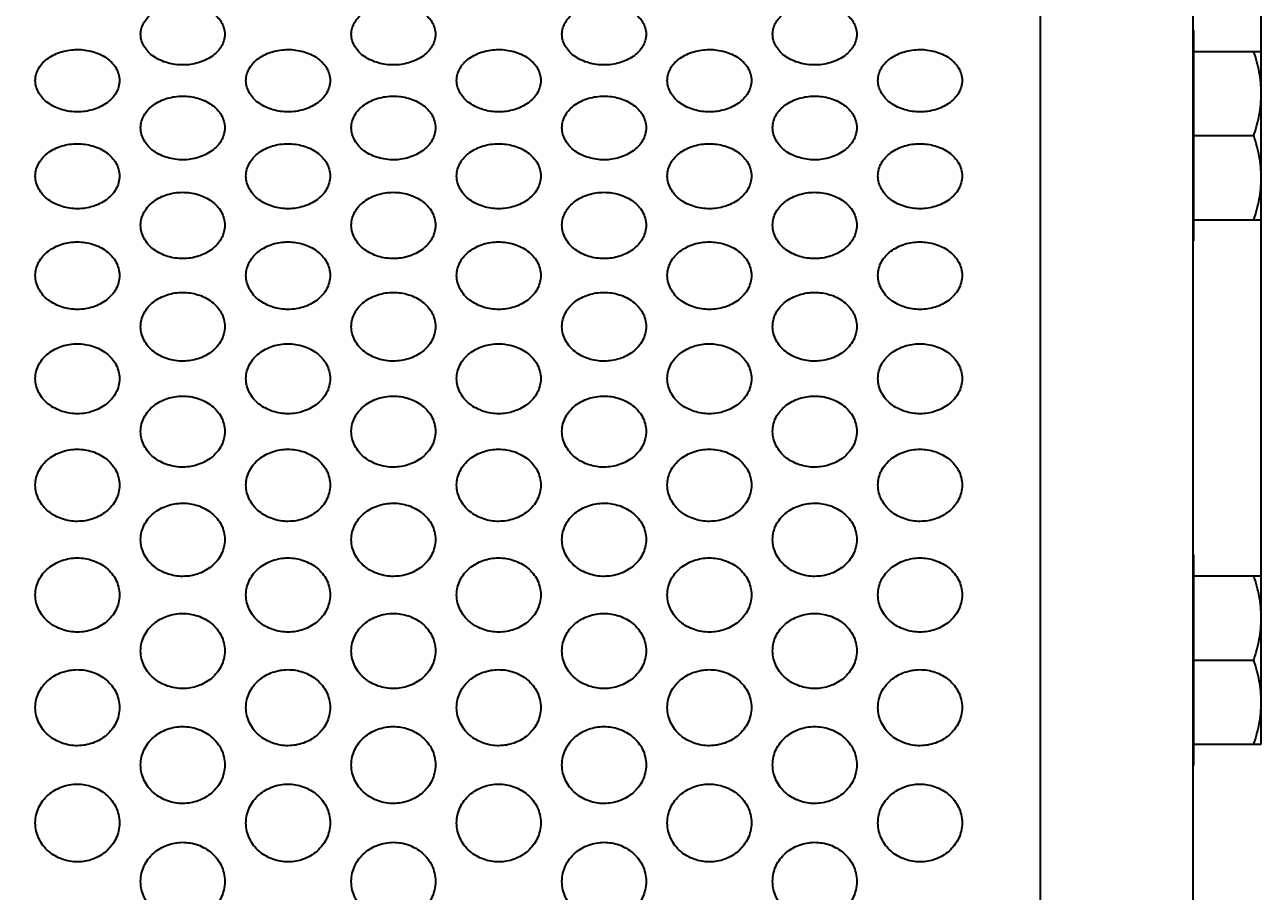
# Model space of a CAD drawing. Header units: millimetres. Extents: x 750 to 8479, y 2174 to 4333.
# Drawn here: x 2632.2 to 2749.6, y 3849.4 to 3931.7 of the extents above; entities that cross this region are included whole.
import ezdxf

# ---------------------------------------------------------------- set-up
doc = ezdxf.new("R2010")
doc.units = ezdxf.units.MM
doc.header["$LTSCALE"] = 153.67
doc.header["$PDMODE"] = 3
doc.header["$PDSIZE"] = 8
doc.layers.get('0').update_dxf_attribs({"linetype": 'CONTINUOUS'})
doc.layers.get('Defpoints').update_dxf_attribs({"linetype": 'CONTINUOUS'})
doc.layers.add('00_BUW_DATUM', color=7, linetype='CONTINUOUS')
doc.layers.add('02___PRT_ALL_AXES', color=7, linetype='CONTINUOUS')
doc.styles.get("Standard").update_dxf_attribs({"font": 'calibri.ttf'})
doc.dimstyles.get("Standard").update_dxf_attribs({"dimtxt": 17.5, "dimasz": 17.5, "dimexe": 1.5, "dimexo": 1, "dimtad": 1, "dimdsep": 46, "dimtxsty": 'Standard', "dimblk": '_FILLED', "dimblk1": '_FILLED', "dimblk2": '_FILLED', "dimcen": 0.09, "dimazin": 2, "dimtol": 1, "dimtp": 0.01, "dimtm": 0.01, "dimtfac": 1, "dimtofl": 0, "dimtmove": 0, "dimatfit": 3, "dimldrblk": '_FILLED', "dimfxl": 1, "dimtolj": 1, "dimarcsym": 0})

# ---------------------------------------------------------------- blocks, each defined once
blk = doc.blocks.new('_FILLED')
at = {"color": 0, "linetype": 'ByBlock'}
blk.add_solid([(0, 0), (-1, 0.2143), (-1, -0.2143)], dxfattribs=at)
blk = doc.blocks.new('*D35')
at = {"color": 0, "lineweight": -2}
for p, q in [((2172.16, 4025.33), (2172.16, 4062.93)), ((2749.56, 3876.37), (2749.56, 4062.93)), ((2189.66, 4061.43), (2426.86, 4061.43)), ((2732.06, 4061.43), (2494.87, 4061.43))]:
    blk.add_line(p, q, dxfattribs=at)
at = {"layer": 'Defpoints', "color": 0}
for p in [(2749.56, 4061.43), (2172.16, 4024.33), (2749.56, 3875.37)]:
    blk.add_point(p, dxfattribs=at)
at = {"color": 0, "linetype": 'ByBlock', "lineweight": -2, "xscale": 17.5, "yscale": 17.5, "zscale": 17.5, "rotation": 180}
blk.add_blockref('_FILLED', (2172.16, 4061.43), dxfattribs=at)
at = {"color": 0, "linetype": 'ByBlock', "lineweight": -2, "xscale": 17.5, "yscale": 17.5, "zscale": 17.5}
blk.add_blockref('_FILLED', (2749.56, 4061.43), dxfattribs=at)
at = {"color": 0, "insert": (2460.86, 4061.43), "char_height": 30, "attachment_point": 5}
blk.add_mtext('\\A1;\\A1;575', dxfattribs=at)

msp = doc.modelspace()

# ---------------------------------------------------------------- linework, layer by layer
at = {"layer": '00_BUW_DATUM', "linetype": 'Continuous'}
for p, q in [((2743.16421, 3931.16294), (2743.0516, 3931.16294)), ((2743.16421, 3911.16294), (2743.16421, 3931.16294)), ((2743.16421, 3929.16294), (2749.56421, 3929.16294)), ((2749.56421, 3913.16294), (2749.56421, 3929.16294)), ((2743.16421, 3921.16294), (2748.84968, 3921.16294)), ((2743.16421, 3913.16294), (2749.56421, 3913.16294)), ((2743.16421, 3911.16294), (2743.0516, 3911.16294)), ((2743.16421, 3881.37109), (2743.0516, 3881.37109)), ((2743.16421, 3861.3711), (2743.16421, 3881.37109)), ((2743.16421, 3879.37109), (2749.56421, 3879.37109)), ((2749.56421, 3863.37109), (2749.56421, 3879.37109)), ((2743.16421, 3871.37109), (2748.84968, 3871.37109)), ((2743.16421, 3863.37109), (2749.56421, 3863.37109)), ((2743.16421, 3861.3711), (2743.0516, 3861.3711))]:
    msp.add_line(p, q, dxfattribs=at)
for points, knots in [([(2749.56421, 3925.16294), (2749.56421, 3925.83987), (2749.42653, 3927.20127), (2749.06535, 3928.51592), (2748.84968, 3929.16294)], [0, 0, 0, 0, 0.498127019, 1, 1, 1, 1]), ([(2748.84968, 3921.16294), (2749.06535, 3921.80995), (2749.42653, 3923.1246), (2749.56421, 3924.486), (2749.56421, 3925.16294)], [0, 0, 0, 0, 0.501864422, 1, 1, 1, 1]), ([(2749.56421, 3917.16294), (2749.56421, 3917.83987), (2749.42653, 3919.20127), (2749.06535, 3920.51592), (2748.84968, 3921.16294)], [0, 0, 0, 0, 0.498127019, 1, 1, 1, 1]), ([(2748.84968, 3913.16294), (2749.06535, 3913.80995), (2749.42653, 3915.1246), (2749.56421, 3916.486), (2749.56421, 3917.16294)], [0, 0, 0, 0, 0.501864422, 1, 1, 1, 1]), ([(2749.56421, 3875.37109), (2749.56421, 3876.04802), (2749.42653, 3877.40942), (2749.06535, 3878.72407), (2748.84968, 3879.37109)], [0, 0, 0, 0, 0.498127019, 1, 1, 1, 1]), ([(2748.84968, 3871.37109), (2749.06535, 3872.0181), (2749.42653, 3873.33275), (2749.56421, 3874.69415), (2749.56421, 3875.37109)], [0, 0, 0, 0, 0.501864422, 1, 1, 1, 1]), ([(2749.56421, 3867.37109), (2749.56421, 3868.04802), (2749.42653, 3869.40942), (2749.06535, 3870.72407), (2748.84968, 3871.37109)], [0, 0, 0, 0, 0.498127019, 1, 1, 1, 1]), ([(2748.84968, 3863.37109), (2749.06535, 3864.0181), (2749.42653, 3865.33275), (2749.56421, 3866.69415), (2749.56421, 3867.37109)], [0, 0, 0, 0, 0.501864422, 1, 1, 1, 1])]:
    msp.add_open_spline(points, degree=3, knots=knots, dxfattribs=at)
at = {"layer": '02___PRT_ALL_AXES', "linetype": 'Continuous'}
for p, q in [((2728.58797, 4013.49853), (2728.58797, 3776.10294)), ((2743.0516, 4004.63073), (2743.0516, 3775.76381))]:
    msp.add_line(p, q, dxfattribs=at)
for points in [[(2643.16421, 3930.79014), (2643.18605, 3931.2179), (2643.39803, 3931.98004), (2644.34098, 3932.93278), (2645.68085, 3933.52968), (2647.14755, 3933.72579), (2648.62142, 3933.5376), (2649.97591, 3932.94196), (2650.92905, 3931.98433), (2651.14258, 3931.21962), (2651.16421, 3930.79014)], [(2663.16421, 3930.79014), (2663.18605, 3931.2179), (2663.39803, 3931.98004), (2664.34098, 3932.93278), (2665.68085, 3933.52968), (2667.14755, 3933.72579), (2668.62142, 3933.5376), (2669.97591, 3932.94196), (2670.92905, 3931.98433), (2671.14258, 3931.21962), (2671.16421, 3930.79014)], [(2683.16421, 3930.79014), (2683.18605, 3931.2179), (2683.39803, 3931.98004), (2684.34098, 3932.93278), (2685.68085, 3933.52968), (2687.14755, 3933.72579), (2688.62142, 3933.5376), (2689.97591, 3932.94196), (2690.92905, 3931.98433), (2691.14258, 3931.21962), (2691.16421, 3930.79014)], [(2703.16421, 3930.79014), (2703.18605, 3931.2179), (2703.39803, 3931.98004), (2704.34098, 3932.93278), (2705.68085, 3933.52968), (2707.14755, 3933.72579), (2708.62142, 3933.5376), (2709.97591, 3932.94196), (2710.92905, 3931.98433), (2711.14258, 3931.21962), (2711.16421, 3930.79014)], [(2651.16421, 3930.79014), (2651.14237, 3930.36238), (2650.93039, 3929.59463), (2649.98744, 3928.62382), (2648.64757, 3928.0101), (2647.18087, 3927.80762), (2645.707, 3928.00194), (2644.35251, 3928.61443), (2643.39937, 3929.59031), (2643.18584, 3930.36066), (2643.16421, 3930.79014)], [(2671.16421, 3930.79014), (2671.14237, 3930.36238), (2670.93039, 3929.59463), (2669.98744, 3928.62382), (2668.64757, 3928.0101), (2667.18087, 3927.80762), (2665.707, 3928.00194), (2664.35251, 3928.61443), (2663.39937, 3929.59031), (2663.18584, 3930.36066), (2663.16421, 3930.79014)], [(2691.16421, 3930.79014), (2691.14237, 3930.36238), (2690.93039, 3929.59463), (2689.98744, 3928.62382), (2688.64757, 3928.0101), (2687.18087, 3927.80762), (2685.707, 3928.00194), (2684.35251, 3928.61443), (2683.39937, 3929.59031), (2683.18584, 3930.36066), (2683.16421, 3930.79014)], [(2711.16421, 3930.79014), (2711.14237, 3930.36238), (2710.93039, 3929.59463), (2709.98744, 3928.62382), (2708.64757, 3928.0101), (2707.18087, 3927.80762), (2705.707, 3928.00194), (2704.35251, 3928.61443), (2703.39937, 3929.59031), (2703.18584, 3930.36066), (2703.16421, 3930.79014)], [(2633.16421, 3926.40065), (2633.18605, 3926.83821), (2633.39803, 3927.61795), (2634.34098, 3928.59295), (2635.68085, 3929.20394), (2637.14755, 3929.40469), (2638.62142, 3929.21204), (2639.97591, 3928.60235), (2640.92905, 3927.62234), (2641.14258, 3926.83997), (2641.16421, 3926.40065)], [(2653.16421, 3926.40065), (2653.18605, 3926.83821), (2653.39803, 3927.61795), (2654.34098, 3928.59295), (2655.68085, 3929.20394), (2657.14755, 3929.40469), (2658.62142, 3929.21204), (2659.97591, 3928.60235), (2660.92905, 3927.62234), (2661.14258, 3926.83997), (2661.16421, 3926.40065)], [(2673.16421, 3926.40065), (2673.18605, 3926.83821), (2673.39803, 3927.61795), (2674.34098, 3928.59295), (2675.68085, 3929.20394), (2677.14755, 3929.40469), (2678.62142, 3929.21204), (2679.97591, 3928.60235), (2680.92905, 3927.62234), (2681.14258, 3926.83997), (2681.16421, 3926.40065)], [(2693.16421, 3926.40065), (2693.18605, 3926.83821), (2693.39803, 3927.61795), (2694.34098, 3928.59295), (2695.68085, 3929.20394), (2697.14755, 3929.40469), (2698.62142, 3929.21204), (2699.97591, 3928.60235), (2700.92905, 3927.62234), (2701.14258, 3926.83997), (2701.16421, 3926.40065)], [(2713.16421, 3926.40065), (2713.18605, 3926.83821), (2713.39803, 3927.61795), (2714.34098, 3928.59295), (2715.68085, 3929.20394), (2717.14755, 3929.40469), (2718.62142, 3929.21204), (2719.97591, 3928.60235), (2720.92905, 3927.62234), (2721.14258, 3926.83997), (2721.16421, 3926.40065)], [(2641.16421, 3926.40065), (2641.14237, 3925.9631), (2640.93039, 3925.1779), (2639.98744, 3924.18528), (2638.64757, 3923.55791), (2637.18087, 3923.35095), (2635.707, 3923.54957), (2634.35251, 3924.17568), (2633.39937, 3925.17347), (2633.18584, 3925.96134), (2633.16421, 3926.40065)], [(2661.16421, 3926.40065), (2661.14237, 3925.9631), (2660.93039, 3925.1779), (2659.98744, 3924.18528), (2658.64757, 3923.55791), (2657.18087, 3923.35095), (2655.707, 3923.54957), (2654.35251, 3924.17568), (2653.39937, 3925.17347), (2653.18584, 3925.96134), (2653.16421, 3926.40065)], [(2681.16421, 3926.40065), (2681.14237, 3925.9631), (2680.93039, 3925.1779), (2679.98744, 3924.18528), (2678.64757, 3923.55791), (2677.18087, 3923.35095), (2675.707, 3923.54957), (2674.35251, 3924.17568), (2673.39937, 3925.17347), (2673.18584, 3925.96134), (2673.16421, 3926.40065)], [(2701.16421, 3926.40065), (2701.14237, 3925.9631), (2700.93039, 3925.1779), (2699.98744, 3924.18528), (2698.64757, 3923.55791), (2697.18087, 3923.35095), (2695.707, 3923.54957), (2694.35251, 3924.17568), (2693.39937, 3925.17347), (2693.18584, 3925.96134), (2693.16421, 3926.40065)], [(2721.16421, 3926.40065), (2721.14237, 3925.9631), (2720.93039, 3925.1779), (2719.98744, 3924.18528), (2718.64757, 3923.55791), (2717.18087, 3923.35095), (2715.707, 3923.54957), (2714.35251, 3924.17568), (2713.39937, 3925.17347), (2713.18584, 3925.96134), (2713.16421, 3926.40065)], [(2643.16421, 3921.91304), (2643.18605, 3922.36015), (2643.39803, 3923.15702), (2644.34098, 3924.15372), (2645.68085, 3924.77843), (2647.14755, 3924.98371), (2648.62142, 3924.78671), (2649.97591, 3924.16333), (2650.92905, 3923.16151), (2651.14258, 3922.36194), (2651.16421, 3921.91304)], [(2663.16421, 3921.91304), (2663.18605, 3922.36015), (2663.39803, 3923.15702), (2664.34098, 3924.15372), (2665.68085, 3924.77843), (2667.14755, 3924.98371), (2668.62142, 3924.78671), (2669.97591, 3924.16333), (2670.92905, 3923.16151), (2671.14258, 3922.36194), (2671.16421, 3921.91304)], [(2683.16421, 3921.91304), (2683.18605, 3922.36015), (2683.39803, 3923.15702), (2684.34098, 3924.15372), (2685.68085, 3924.77843), (2687.14755, 3924.98371), (2688.62142, 3924.78671), (2689.97591, 3924.16333), (2690.92905, 3923.16151), (2691.14258, 3922.36194), (2691.16421, 3921.91304)], [(2703.16421, 3921.91304), (2703.18605, 3922.36015), (2703.39803, 3923.15702), (2704.34098, 3924.15372), (2705.68085, 3924.77843), (2707.14755, 3924.98371), (2708.62142, 3924.78671), (2709.97591, 3924.16333), (2710.92905, 3923.16151), (2711.14258, 3922.36194), (2711.16421, 3921.91304)], [(2651.16421, 3921.91304), (2651.14237, 3921.46594), (2650.93039, 3920.66375), (2649.98744, 3919.64991), (2648.64757, 3919.00925), (2647.18087, 3918.79792), (2645.707, 3919.00073), (2644.35251, 3919.64011), (2643.39937, 3920.65923), (2643.18584, 3921.46414), (2643.16421, 3921.91304)], [(2671.16421, 3921.91304), (2671.14237, 3921.46594), (2670.93039, 3920.66375), (2669.98744, 3919.64991), (2668.64757, 3919.00925), (2667.18087, 3918.79792), (2665.707, 3919.00073), (2664.35251, 3919.64011), (2663.39937, 3920.65923), (2663.18584, 3921.46414), (2663.16421, 3921.91304)], [(2691.16421, 3921.91304), (2691.14237, 3921.46594), (2690.93039, 3920.66375), (2689.98744, 3919.64991), (2688.64757, 3919.00925), (2687.18087, 3918.79792), (2685.707, 3919.00073), (2684.35251, 3919.64011), (2683.39937, 3920.65923), (2683.18584, 3921.46414), (2683.16421, 3921.91304)], [(2711.16421, 3921.91304), (2711.14237, 3921.46594), (2710.93039, 3920.66375), (2709.98744, 3919.64991), (2708.64757, 3919.00925), (2707.18087, 3918.79792), (2705.707, 3919.00073), (2704.35251, 3919.64011), (2703.39937, 3920.65923), (2703.18584, 3921.46414), (2703.16421, 3921.91304)], [(2633.16421, 3917.32993), (2633.18605, 3917.78631), (2633.39803, 3918.59987), (2634.34098, 3919.61768), (2635.68085, 3920.25575), (2637.14755, 3920.46544), (2638.62142, 3920.26421), (2639.97591, 3919.62749), (2640.92905, 3918.60445), (2641.14258, 3917.78815), (2641.16421, 3917.32993)], [(2653.16421, 3917.32993), (2653.18605, 3917.78631), (2653.39803, 3918.59987), (2654.34098, 3919.61768), (2655.68085, 3920.25575), (2657.14755, 3920.46544), (2658.62142, 3920.26421), (2659.97591, 3919.62749), (2660.92905, 3918.60445), (2661.14258, 3917.78815), (2661.16421, 3917.32993)], [(2673.16421, 3917.32993), (2673.18605, 3917.78631), (2673.39803, 3918.59987), (2674.34098, 3919.61768), (2675.68085, 3920.25575), (2677.14755, 3920.46544), (2678.62142, 3920.26421), (2679.97591, 3919.62749), (2680.92905, 3918.60445), (2681.14258, 3917.78815), (2681.16421, 3917.32993)], [(2693.16421, 3917.32993), (2693.18605, 3917.78631), (2693.39803, 3918.59987), (2694.34098, 3919.61768), (2695.68085, 3920.25575), (2697.14755, 3920.46544), (2698.62142, 3920.26421), (2699.97591, 3919.62749), (2700.92905, 3918.60445), (2701.14258, 3917.78815), (2701.16421, 3917.32993)], [(2713.16421, 3917.32993), (2713.18605, 3917.78631), (2713.39803, 3918.59987), (2714.34098, 3919.61768), (2715.68085, 3920.25575), (2717.14755, 3920.46544), (2718.62142, 3920.26421), (2719.97591, 3919.62749), (2720.92905, 3918.60445), (2721.14258, 3917.78815), (2721.16421, 3917.32993)], [(2641.16421, 3917.32993), (2641.14237, 3916.87355), (2640.93039, 3916.05482), (2639.98744, 3915.02035), (2638.64757, 3914.36678), (2637.18087, 3914.15122), (2635.707, 3914.35809), (2634.35251, 3915.01035), (2633.39937, 3916.05021), (2633.18584, 3916.87171), (2633.16421, 3917.32993)], [(2661.16421, 3917.32993), (2661.14237, 3916.87355), (2660.93039, 3916.05482), (2659.98744, 3915.02035), (2658.64757, 3914.36678), (2657.18087, 3914.15122), (2655.707, 3914.35809), (2654.35251, 3915.01035), (2653.39937, 3916.05021), (2653.18584, 3916.87171), (2653.16421, 3917.32993)], [(2681.16421, 3917.32993), (2681.14237, 3916.87355), (2680.93039, 3916.05482), (2679.98744, 3915.02035), (2678.64757, 3914.36678), (2677.18087, 3914.15122), (2675.707, 3914.35809), (2674.35251, 3915.01035), (2673.39937, 3916.05021), (2673.18584, 3916.87171), (2673.16421, 3917.32993)], [(2701.16421, 3917.32993), (2701.14237, 3916.87355), (2700.93039, 3916.05482), (2699.98744, 3915.02035), (2698.64757, 3914.36678), (2697.18087, 3914.15122), (2695.707, 3914.35809), (2694.35251, 3915.01035), (2693.39937, 3916.05021), (2693.18584, 3916.87171), (2693.16421, 3917.32993)], [(2721.16421, 3917.32993), (2721.14237, 3916.87355), (2720.93039, 3916.05482), (2719.98744, 3915.02035), (2718.64757, 3914.36678), (2717.18087, 3914.15122), (2715.707, 3914.35809), (2714.35251, 3915.01035), (2713.39937, 3916.05021), (2713.18584, 3916.87171), (2713.16421, 3917.32993)], [(2643.16421, 3912.65399), (2643.18605, 3913.11939), (2643.39803, 3913.94914), (2644.34098, 3914.98747), (2645.68085, 3915.63853), (2647.14755, 3915.8525), (2648.62142, 3915.64716), (2649.97591, 3914.99748), (2650.92905, 3913.95381), (2651.14258, 3913.12126), (2651.16421, 3912.65399)], [(2663.16421, 3912.65399), (2663.18605, 3913.11939), (2663.39803, 3913.94914), (2664.34098, 3914.98747), (2665.68085, 3915.63853), (2667.14755, 3915.8525), (2668.62142, 3915.64716), (2669.97591, 3914.99748), (2670.92905, 3913.95381), (2671.14258, 3913.12126), (2671.16421, 3912.65399)], [(2683.16421, 3912.65399), (2683.18605, 3913.11939), (2683.39803, 3913.94914), (2684.34098, 3914.98747), (2685.68085, 3915.63853), (2687.14755, 3915.8525), (2688.62142, 3915.64716), (2689.97591, 3914.99748), (2690.92905, 3913.95381), (2691.14258, 3913.12126), (2691.16421, 3912.65399)], [(2703.16421, 3912.65399), (2703.18605, 3913.11939), (2703.39803, 3913.94914), (2704.34098, 3914.98747), (2705.68085, 3915.63853), (2707.14755, 3915.8525), (2708.62142, 3915.64716), (2709.97591, 3914.99748), (2710.92905, 3913.95381), (2711.14258, 3913.12126), (2711.16421, 3912.65399)], [(2651.16421, 3912.65399), (2651.14237, 3912.18859), (2650.93039, 3911.35382), (2649.98744, 3910.29932), (2648.64757, 3909.63322), (2647.18087, 3909.41353), (2645.707, 3909.62436), (2644.35251, 3910.28912), (2643.39937, 3911.34911), (2643.18584, 3912.18671), (2643.16421, 3912.65399)], [(2671.16421, 3912.65399), (2671.14237, 3912.18859), (2670.93039, 3911.35382), (2669.98744, 3910.29932), (2668.64757, 3909.63322), (2667.18087, 3909.41353), (2665.707, 3909.62436), (2664.35251, 3910.28912), (2663.39937, 3911.34911), (2663.18584, 3912.18671), (2663.16421, 3912.65399)], [(2691.16421, 3912.65399), (2691.14237, 3912.18859), (2690.93039, 3911.35382), (2689.98744, 3910.29932), (2688.64757, 3909.63322), (2687.18087, 3909.41353), (2685.707, 3909.62436), (2684.35251, 3910.28912), (2683.39937, 3911.34911), (2683.18584, 3912.18671), (2683.16421, 3912.65399)], [(2711.16421, 3912.65399), (2711.14237, 3912.18859), (2710.93039, 3911.35382), (2709.98744, 3910.29932), (2708.64757, 3909.63322), (2707.18087, 3909.41353), (2705.707, 3909.62436), (2704.35251, 3910.28912), (2703.39937, 3911.34911), (2703.18584, 3912.18671), (2703.16421, 3912.65399)], [(2633.16421, 3907.88795), (2633.18605, 3908.36209), (2633.39803, 3909.20756), (2634.34098, 3910.2658), (2635.68085, 3910.92946), (2637.14755, 3911.1476), (2638.62142, 3910.93827), (2639.97591, 3910.276), (2640.92905, 3909.21232), (2641.14258, 3908.364), (2641.16421, 3907.88795)], [(2653.16421, 3907.88795), (2653.18605, 3908.36209), (2653.39803, 3909.20756), (2654.34098, 3910.2658), (2655.68085, 3910.92946), (2657.14755, 3911.1476), (2658.62142, 3910.93827), (2659.97591, 3910.276), (2660.92905, 3909.21232), (2661.14258, 3908.364), (2661.16421, 3907.88795)], [(2673.16421, 3907.88795), (2673.18605, 3908.36209), (2673.39803, 3909.20756), (2674.34098, 3910.2658), (2675.68085, 3910.92946), (2677.14755, 3911.1476), (2678.62142, 3910.93827), (2679.97591, 3910.276), (2680.92905, 3909.21232), (2681.14258, 3908.364), (2681.16421, 3907.88795)], [(2693.16421, 3907.88795), (2693.18605, 3908.36209), (2693.39803, 3909.20756), (2694.34098, 3910.2658), (2695.68085, 3910.92946), (2697.14755, 3911.1476), (2698.62142, 3910.93827), (2699.97591, 3910.276), (2700.92905, 3909.21232), (2701.14258, 3908.364), (2701.16421, 3907.88795)], [(2713.16421, 3907.88795), (2713.18605, 3908.36209), (2713.39803, 3909.20756), (2714.34098, 3910.2658), (2715.68085, 3910.92946), (2717.14755, 3911.1476), (2718.62142, 3910.93827), (2719.97591, 3910.276), (2720.92905, 3909.21232), (2721.14258, 3908.364), (2721.16421, 3907.88795)], [(2641.16421, 3907.88795), (2641.14237, 3907.4138), (2640.93039, 3906.56347), (2639.98744, 3905.48956), (2638.64757, 3904.81131), (2637.18087, 3904.58765), (2635.707, 3904.8023), (2634.35251, 3905.47918), (2633.39937, 3906.55868), (2633.18584, 3907.41189), (2633.16421, 3907.88795)], [(2661.16421, 3907.88795), (2661.14237, 3907.4138), (2660.93039, 3906.56347), (2659.98744, 3905.48956), (2658.64757, 3904.81131), (2657.18087, 3904.58765), (2655.707, 3904.8023), (2654.35251, 3905.47918), (2653.39937, 3906.55868), (2653.18584, 3907.41189), (2653.16421, 3907.88795)], [(2681.16421, 3907.88795), (2681.14237, 3907.4138), (2680.93039, 3906.56347), (2679.98744, 3905.48956), (2678.64757, 3904.81131), (2677.18087, 3904.58765), (2675.707, 3904.8023), (2674.35251, 3905.47918), (2673.39937, 3906.55868), (2673.18584, 3907.41189), (2673.16421, 3907.88795)], [(2701.16421, 3907.88795), (2701.14237, 3907.4138), (2700.93039, 3906.56347), (2699.98744, 3905.48956), (2698.64757, 3904.81131), (2697.18087, 3904.58765), (2695.707, 3904.8023), (2694.35251, 3905.47918), (2693.39937, 3906.55868), (2693.18584, 3907.41189), (2693.16421, 3907.88795)], [(2721.16421, 3907.88795), (2721.14237, 3907.4138), (2720.93039, 3906.56347), (2719.98744, 3905.48956), (2718.64757, 3904.81131), (2717.18087, 3904.58765), (2715.707, 3904.8023), (2714.35251, 3905.47918), (2713.39937, 3906.55868), (2713.18584, 3907.41189), (2713.16421, 3907.88795)], [(2643.16421, 3903.03459), (2643.18605, 3903.5172), (2643.39803, 3904.37789), (2644.34098, 3905.45543), (2645.68085, 3906.13131), (2647.14755, 3906.35348), (2648.62142, 3906.14028), (2649.97591, 3905.46581), (2650.92905, 3904.38274), (2651.14258, 3903.51914), (2651.16421, 3903.03459)], [(2663.16421, 3903.03459), (2663.18605, 3903.5172), (2663.39803, 3904.37789), (2664.34098, 3905.45543), (2665.68085, 3906.13131), (2667.14755, 3906.35348), (2668.62142, 3906.14028), (2669.97591, 3905.46581), (2670.92905, 3904.38274), (2671.14258, 3903.51914), (2671.16421, 3903.03459)], [(2683.16421, 3903.03459), (2683.18605, 3903.5172), (2683.39803, 3904.37789), (2684.34098, 3905.45543), (2685.68085, 3906.13131), (2687.14755, 3906.35348), (2688.62142, 3906.14028), (2689.97591, 3905.46581), (2690.92905, 3904.38274), (2691.14258, 3903.51914), (2691.16421, 3903.03459)], [(2703.16421, 3903.03459), (2703.18605, 3903.5172), (2703.39803, 3904.37789), (2704.34098, 3905.45543), (2705.68085, 3906.13131), (2707.14755, 3906.35348), (2708.62142, 3906.14028), (2709.97591, 3905.46581), (2710.92905, 3904.38274), (2711.14258, 3903.51914), (2711.16421, 3903.03459)], [(2651.16421, 3903.03459), (2651.14237, 3902.55198), (2650.93039, 3901.68658), (2649.98744, 3900.59388), (2648.64757, 3899.90389), (2647.18087, 3899.67637), (2645.707, 3899.89472), (2644.35251, 3900.58332), (2643.39937, 3901.6817), (2643.18584, 3902.55003), (2643.16421, 3903.03459)], [(2671.16421, 3903.03459), (2671.14237, 3902.55198), (2670.93039, 3901.68658), (2669.98744, 3900.59388), (2668.64757, 3899.90389), (2667.18087, 3899.67637), (2665.707, 3899.89472), (2664.35251, 3900.58332), (2663.39937, 3901.6817), (2663.18584, 3902.55003), (2663.16421, 3903.03459)], [(2691.16421, 3903.03459), (2691.14237, 3902.55198), (2690.93039, 3901.68658), (2689.98744, 3900.59388), (2688.64757, 3899.90389), (2687.18087, 3899.67637), (2685.707, 3899.89472), (2684.35251, 3900.58332), (2683.39937, 3901.6817), (2683.18584, 3902.55003), (2683.16421, 3903.03459)], [(2711.16421, 3903.03459), (2711.14237, 3902.55198), (2710.93039, 3901.68658), (2709.98744, 3900.59388), (2708.64757, 3899.90389), (2707.18087, 3899.67637), (2705.707, 3899.89472), (2704.35251, 3900.58332), (2703.39937, 3901.6817), (2703.18584, 3902.55003), (2703.16421, 3903.03459)], [(2633.16421, 3898.09675), (2633.18605, 3898.58755), (2633.39803, 3899.46296), (2634.34098, 3900.55916), (2635.68085, 3901.24686), (2637.14755, 3901.47294), (2638.62142, 3901.25599), (2639.97591, 3900.56972), (2640.92905, 3899.46789), (2641.14258, 3898.58952), (2641.16421, 3898.09675)], [(2653.16421, 3898.09675), (2653.18605, 3898.58755), (2653.39803, 3899.46296), (2654.34098, 3900.55916), (2655.68085, 3901.24686), (2657.14755, 3901.47294), (2658.62142, 3901.25599), (2659.97591, 3900.56972), (2660.92905, 3899.46789), (2661.14258, 3898.58952), (2661.16421, 3898.09675)], [(2673.16421, 3898.09675), (2673.18605, 3898.58755), (2673.39803, 3899.46296), (2674.34098, 3900.55916), (2675.68085, 3901.24686), (2677.14755, 3901.47294), (2678.62142, 3901.25599), (2679.97591, 3900.56972), (2680.92905, 3899.46789), (2681.14258, 3898.58952), (2681.16421, 3898.09675)], [(2693.16421, 3898.09675), (2693.18605, 3898.58755), (2693.39803, 3899.46296), (2694.34098, 3900.55916), (2695.68085, 3901.24686), (2697.14755, 3901.47294), (2698.62142, 3901.25599), (2699.97591, 3900.56972), (2700.92905, 3899.46789), (2701.14258, 3898.58952), (2701.16421, 3898.09675)], [(2713.16421, 3898.09675), (2713.18605, 3898.58755), (2713.39803, 3899.46296), (2714.34098, 3900.55916), (2715.68085, 3901.24686), (2717.14755, 3901.47294), (2718.62142, 3901.25599), (2719.97591, 3900.56972), (2720.92905, 3899.46789), (2721.14258, 3898.58952), (2721.16421, 3898.09675)], [(2641.16421, 3898.09675), (2641.14237, 3897.60595), (2640.93039, 3896.72599), (2639.98744, 3895.61515), (2638.64757, 3894.91381), (2637.18087, 3894.68257), (2635.707, 3894.90449), (2634.35251, 3895.60441), (2633.39937, 3896.72104), (2633.18584, 3897.60397), (2633.16421, 3898.09675)], [(2661.16421, 3898.09675), (2661.14237, 3897.60595), (2660.93039, 3896.72599), (2659.98744, 3895.61515), (2658.64757, 3894.91381), (2657.18087, 3894.68257), (2655.707, 3894.90449), (2654.35251, 3895.60441), (2653.39937, 3896.72104), (2653.18584, 3897.60397), (2653.16421, 3898.09675)], [(2681.16421, 3898.09675), (2681.14237, 3897.60595), (2680.93039, 3896.72599), (2679.98744, 3895.61515), (2678.64757, 3894.91381), (2677.18087, 3894.68257), (2675.707, 3894.90449), (2674.35251, 3895.60441), (2673.39937, 3896.72104), (2673.18584, 3897.60397), (2673.16421, 3898.09675)], [(2701.16421, 3898.09675), (2701.14237, 3897.60595), (2700.93039, 3896.72599), (2699.98744, 3895.61515), (2698.64757, 3894.91381), (2697.18087, 3894.68257), (2695.707, 3894.90449), (2694.35251, 3895.60441), (2693.39937, 3896.72104), (2693.18584, 3897.60397), (2693.16421, 3898.09675)], [(2721.16421, 3898.09675), (2721.14237, 3897.60595), (2720.93039, 3896.72599), (2719.98744, 3895.61515), (2718.64757, 3894.91381), (2717.18087, 3894.68257), (2715.707, 3894.90449), (2714.35251, 3895.60441), (2713.39937, 3896.72104), (2713.18584, 3897.60397), (2713.16421, 3898.09675)], [(2643.16421, 3893.07731), (2643.18605, 3893.57601), (2643.39803, 3894.46563), (2644.34098, 3895.57985), (2645.68085, 3896.27898), (2647.14755, 3896.50883), (2648.62142, 3896.28826), (2649.97591, 3895.59059), (2650.92905, 3894.47063), (2651.14258, 3893.57801), (2651.16421, 3893.07731)], [(2663.16421, 3893.07731), (2663.18605, 3893.57601), (2663.39803, 3894.46563), (2664.34098, 3895.57985), (2665.68085, 3896.27898), (2667.14755, 3896.50883), (2668.62142, 3896.28826), (2669.97591, 3895.59059), (2670.92905, 3894.47063), (2671.14258, 3893.57801), (2671.16421, 3893.07731)], [(2683.16421, 3893.07731), (2683.18605, 3893.57601), (2683.39803, 3894.46563), (2684.34098, 3895.57985), (2685.68085, 3896.27898), (2687.14755, 3896.50883), (2688.62142, 3896.28826), (2689.97591, 3895.59059), (2690.92905, 3894.47063), (2691.14258, 3893.57801), (2691.16421, 3893.07731)], [(2703.16421, 3893.07731), (2703.18605, 3893.57601), (2703.39803, 3894.46563), (2704.34098, 3895.57985), (2705.68085, 3896.27898), (2707.14755, 3896.50883), (2708.62142, 3896.28826), (2709.97591, 3895.59059), (2710.92905, 3894.47063), (2711.14258, 3893.57801), (2711.16421, 3893.07731)], [(2651.16421, 3893.07731), (2651.14237, 3892.57861), (2650.93039, 3891.68461), (2649.98744, 3890.55626), (2648.64757, 3889.84399), (2647.18087, 3889.60916), (2645.707, 3889.83452), (2644.35251, 3890.54536), (2643.39937, 3891.67957), (2643.18584, 3892.5766), (2643.16421, 3893.07731)], [(2671.16421, 3893.07731), (2671.14237, 3892.57861), (2670.93039, 3891.68461), (2669.98744, 3890.55626), (2668.64757, 3889.84399), (2667.18087, 3889.60916), (2665.707, 3889.83452), (2664.35251, 3890.54536), (2663.39937, 3891.67957), (2663.18584, 3892.5766), (2663.16421, 3893.07731)], [(2691.16421, 3893.07731), (2691.14237, 3892.57861), (2690.93039, 3891.68461), (2689.98744, 3890.55626), (2688.64757, 3889.84399), (2687.18087, 3889.60916), (2685.707, 3889.83452), (2684.35251, 3890.54536), (2683.39937, 3891.67957), (2683.18584, 3892.5766), (2683.16421, 3893.07731)], [(2711.16421, 3893.07731), (2711.14237, 3892.57861), (2710.93039, 3891.68461), (2709.98744, 3890.55626), (2708.64757, 3889.84399), (2707.18087, 3889.60916), (2705.707, 3889.83452), (2704.35251, 3890.54536), (2703.39937, 3891.67957), (2703.18584, 3892.5766), (2703.16421, 3893.07731)], [(2633.16421, 3887.97919), (2633.18605, 3888.4855), (2633.39803, 3889.38881), (2634.34098, 3890.52041), (2635.68085, 3891.23056), (2637.14755, 3891.46405), (2638.62142, 3891.23998), (2639.97591, 3890.53132), (2640.92905, 3889.3939), (2641.14258, 3888.48754), (2641.16421, 3887.97919)], [(2653.16421, 3887.97919), (2653.18605, 3888.4855), (2653.39803, 3889.38881), (2654.34098, 3890.52041), (2655.68085, 3891.23056), (2657.14755, 3891.46405), (2658.62142, 3891.23998), (2659.97591, 3890.53132), (2660.92905, 3889.3939), (2661.14258, 3888.48754), (2661.16421, 3887.97919)], [(2673.16421, 3887.97919), (2673.18605, 3888.4855), (2673.39803, 3889.38881), (2674.34098, 3890.52041), (2675.68085, 3891.23056), (2677.14755, 3891.46405), (2678.62142, 3891.23998), (2679.97591, 3890.53132), (2680.92905, 3889.3939), (2681.14258, 3888.48754), (2681.16421, 3887.97919)], [(2693.16421, 3887.97919), (2693.18605, 3888.4855), (2693.39803, 3889.38881), (2694.34098, 3890.52041), (2695.68085, 3891.23056), (2697.14755, 3891.46405), (2698.62142, 3891.23998), (2699.97591, 3890.53132), (2700.92905, 3889.3939), (2701.14258, 3888.48754), (2701.16421, 3887.97919)], [(2713.16421, 3887.97919), (2713.18605, 3888.4855), (2713.39803, 3889.38881), (2714.34098, 3890.52041), (2715.68085, 3891.23056), (2717.14755, 3891.46405), (2718.62142, 3891.23998), (2719.97591, 3890.53132), (2720.92905, 3889.3939), (2721.14258, 3888.48754), (2721.16421, 3887.97919)], [(2641.16421, 3887.97919), (2641.14237, 3887.47289), (2640.93039, 3886.56536), (2639.98744, 3885.42018), (2638.64757, 3884.69739), (2637.18087, 3884.45911), (2635.707, 3884.68778), (2634.35251, 3885.40911), (2633.39937, 3886.56025), (2633.18584, 3887.47085), (2633.16421, 3887.97919)], [(2661.16421, 3887.97919), (2661.14237, 3887.47289), (2660.93039, 3886.56536), (2659.98744, 3885.42018), (2658.64757, 3884.69739), (2657.18087, 3884.45911), (2655.707, 3884.68778), (2654.35251, 3885.40911), (2653.39937, 3886.56025), (2653.18584, 3887.47085), (2653.16421, 3887.97919)], [(2681.16421, 3887.97919), (2681.14237, 3887.47289), (2680.93039, 3886.56536), (2679.98744, 3885.42018), (2678.64757, 3884.69739), (2677.18087, 3884.45911), (2675.707, 3884.68778), (2674.35251, 3885.40911), (2673.39937, 3886.56025), (2673.18584, 3887.47085), (2673.16421, 3887.97919)], [(2701.16421, 3887.97919), (2701.14237, 3887.47289), (2700.93039, 3886.56536), (2699.98744, 3885.42018), (2698.64757, 3884.69739), (2697.18087, 3884.45911), (2695.707, 3884.68778), (2694.35251, 3885.40911), (2693.39937, 3886.56025), (2693.18584, 3887.47085), (2693.16421, 3887.97919)], [(2721.16421, 3887.97919), (2721.14237, 3887.47289), (2720.93039, 3886.56536), (2719.98744, 3885.42018), (2718.64757, 3884.69739), (2717.18087, 3884.45911), (2715.707, 3884.68778), (2714.35251, 3885.40911), (2713.39937, 3886.56025), (2713.18584, 3887.47085), (2713.16421, 3887.97919)], [(2643.16421, 3882.80539), (2643.18605, 3883.31901), (2643.39803, 3884.23548), (2644.34098, 3885.38379), (2645.68085, 3886.10454), (2647.14755, 3886.34154), (2648.62142, 3886.1141), (2649.97591, 3885.39487), (2650.92905, 3884.24064), (2651.14258, 3883.32108), (2651.16421, 3882.80539)], [(2663.16421, 3882.80539), (2663.18605, 3883.31901), (2663.39803, 3884.23548), (2664.34098, 3885.38379), (2665.68085, 3886.10454), (2667.14755, 3886.34154), (2668.62142, 3886.1141), (2669.97591, 3885.39487), (2670.92905, 3884.24064), (2671.14258, 3883.32108), (2671.16421, 3882.80539)], [(2683.16421, 3882.80539), (2683.18605, 3883.31901), (2683.39803, 3884.23548), (2684.34098, 3885.38379), (2685.68085, 3886.10454), (2687.14755, 3886.34154), (2688.62142, 3886.1141), (2689.97591, 3885.39487), (2690.92905, 3884.24064), (2691.14258, 3883.32108), (2691.16421, 3882.80539)], [(2703.16421, 3882.80539), (2703.18605, 3883.31901), (2703.39803, 3884.23548), (2704.34098, 3885.38379), (2705.68085, 3886.10454), (2707.14755, 3886.34154), (2708.62142, 3886.1141), (2709.97591, 3885.39487), (2710.92905, 3884.24064), (2711.14258, 3883.32108), (2711.16421, 3882.80539)], [(2651.16421, 3882.80539), (2651.14237, 3882.29177), (2650.93039, 3881.37125), (2649.98744, 3880.20989), (2648.64757, 3879.47701), (2647.18087, 3879.23541), (2645.707, 3879.46727), (2644.35251, 3880.19867), (2643.39937, 3881.36606), (2643.18584, 3882.2897), (2643.16421, 3882.80539)], [(2671.16421, 3882.80539), (2671.14237, 3882.29177), (2670.93039, 3881.37125), (2669.98744, 3880.20989), (2668.64757, 3879.47701), (2667.18087, 3879.23541), (2665.707, 3879.46727), (2664.35251, 3880.19867), (2663.39937, 3881.36606), (2663.18584, 3882.2897), (2663.16421, 3882.80539)], [(2691.16421, 3882.80539), (2691.14237, 3882.29177), (2690.93039, 3881.37125), (2689.98744, 3880.20989), (2688.64757, 3879.47701), (2687.18087, 3879.23541), (2685.707, 3879.46727), (2684.35251, 3880.19867), (2683.39937, 3881.36606), (2683.18584, 3882.2897), (2683.16421, 3882.80539)], [(2711.16421, 3882.80539), (2711.14237, 3882.29177), (2710.93039, 3881.37125), (2709.98744, 3880.20989), (2708.64757, 3879.47701), (2707.18087, 3879.23541), (2705.707, 3879.46727), (2704.35251, 3880.19867), (2703.39937, 3881.36606), (2703.18584, 3882.2897), (2703.16421, 3882.80539)], [(2633.16421, 3877.55891), (2633.18605, 3878.07955), (2633.39803, 3879.00864), (2634.34098, 3880.173), (2635.68085, 3880.90393), (2637.14755, 3881.14428), (2638.62142, 3880.91362), (2639.97591, 3880.18423), (2640.92905, 3879.01387), (2641.14258, 3878.08164), (2641.16421, 3877.55891)], [(2653.16421, 3877.55891), (2653.18605, 3878.07955), (2653.39803, 3879.00864), (2654.34098, 3880.173), (2655.68085, 3880.90393), (2657.14755, 3881.14428), (2658.62142, 3880.91362), (2659.97591, 3880.18423), (2660.92905, 3879.01387), (2661.14258, 3878.08164), (2661.16421, 3877.55891)], [(2673.16421, 3877.55891), (2673.18605, 3878.07955), (2673.39803, 3879.00864), (2674.34098, 3880.173), (2675.68085, 3880.90393), (2677.14755, 3881.14428), (2678.62142, 3880.91362), (2679.97591, 3880.18423), (2680.92905, 3879.01387), (2681.14258, 3878.08164), (2681.16421, 3877.55891)], [(2693.16421, 3877.55891), (2693.18605, 3878.07955), (2693.39803, 3879.00864), (2694.34098, 3880.173), (2695.68085, 3880.90393), (2697.14755, 3881.14428), (2698.62142, 3880.91362), (2699.97591, 3880.18423), (2700.92905, 3879.01387), (2701.14258, 3878.08164), (2701.16421, 3877.55891)], [(2713.16421, 3877.55891), (2713.18605, 3878.07955), (2713.39803, 3879.00864), (2714.34098, 3880.173), (2715.68085, 3880.90393), (2717.14755, 3881.14428), (2718.62142, 3880.91362), (2719.97591, 3880.18423), (2720.92905, 3879.01387), (2721.14258, 3878.08164), (2721.16421, 3877.55891)], [(2641.16421, 3877.55891), (2641.14237, 3877.03828), (2640.93039, 3876.1053), (2639.98744, 3874.92845), (2638.64757, 3874.1859), (2637.18087, 3873.94113), (2635.707, 3874.17603), (2634.35251, 3874.91708), (2633.39937, 3876.10005), (2633.18584, 3877.03618), (2633.16421, 3877.55891)], [(2661.16421, 3877.55891), (2661.14237, 3877.03828), (2660.93039, 3876.1053), (2659.98744, 3874.92845), (2658.64757, 3874.1859), (2657.18087, 3873.94113), (2655.707, 3874.17603), (2654.35251, 3874.91708), (2653.39937, 3876.10005), (2653.18584, 3877.03618), (2653.16421, 3877.55891)], [(2681.16421, 3877.55891), (2681.14237, 3877.03828), (2680.93039, 3876.1053), (2679.98744, 3874.92845), (2678.64757, 3874.1859), (2677.18087, 3873.94113), (2675.707, 3874.17603), (2674.35251, 3874.91708), (2673.39937, 3876.10005), (2673.18584, 3877.03618), (2673.16421, 3877.55891)], [(2701.16421, 3877.55891), (2701.14237, 3877.03828), (2700.93039, 3876.1053), (2699.98744, 3874.92845), (2698.64757, 3874.1859), (2697.18087, 3873.94113), (2695.707, 3874.17603), (2694.35251, 3874.91708), (2693.39937, 3876.10005), (2693.18584, 3877.03618), (2693.16421, 3877.55891)], [(2721.16421, 3877.55891), (2721.14237, 3877.03828), (2720.93039, 3876.1053), (2719.98744, 3874.92845), (2718.64757, 3874.1859), (2717.18087, 3873.94113), (2715.707, 3874.17603), (2714.35251, 3874.91708), (2713.39937, 3876.10005), (2713.18584, 3877.03618), (2713.16421, 3877.55891)], [(2643.16421, 3872.24282), (2643.18605, 3872.77017), (2643.39803, 3873.71135), (2644.34098, 3874.89107), (2645.68085, 3875.63175), (2647.14755, 3875.87533), (2648.62142, 3875.64158), (2649.97591, 3874.90244), (2650.92905, 3873.71665), (2651.14258, 3872.77229), (2651.16421, 3872.24282)], [(2663.16421, 3872.24282), (2663.18605, 3872.77017), (2663.39803, 3873.71135), (2664.34098, 3874.89107), (2665.68085, 3875.63175), (2667.14755, 3875.87533), (2668.62142, 3875.64158), (2669.97591, 3874.90244), (2670.92905, 3873.71665), (2671.14258, 3872.77229), (2671.16421, 3872.24282)], [(2683.16421, 3872.24282), (2683.18605, 3872.77017), (2683.39803, 3873.71135), (2684.34098, 3874.89107), (2685.68085, 3875.63175), (2687.14755, 3875.87533), (2688.62142, 3875.64158), (2689.97591, 3874.90244), (2690.92905, 3873.71665), (2691.14258, 3872.77229), (2691.16421, 3872.24282)], [(2703.16421, 3872.24282), (2703.18605, 3872.77017), (2703.39803, 3873.71135), (2704.34098, 3874.89107), (2705.68085, 3875.63175), (2707.14755, 3875.87533), (2708.62142, 3875.64158), (2709.97591, 3874.90244), (2710.92905, 3873.71665), (2711.14258, 3872.77229), (2711.16421, 3872.24282)], [(2651.16421, 3872.24282), (2651.14237, 3871.71548), (2650.93039, 3870.77059), (2649.98744, 3869.57893), (2648.64757, 3868.82715), (2647.18087, 3868.57935), (2645.707, 3868.81716), (2644.35251, 3869.56742), (2643.39937, 3870.76527), (2643.18584, 3871.71335), (2643.16421, 3872.24282)], [(2671.16421, 3872.24282), (2671.14237, 3871.71548), (2670.93039, 3870.77059), (2669.98744, 3869.57893), (2668.64757, 3868.82715), (2667.18087, 3868.57935), (2665.707, 3868.81716), (2664.35251, 3869.56742), (2663.39937, 3870.76527), (2663.18584, 3871.71335), (2663.16421, 3872.24282)], [(2691.16421, 3872.24282), (2691.14237, 3871.71548), (2690.93039, 3870.77059), (2689.98744, 3869.57893), (2688.64757, 3868.82715), (2687.18087, 3868.57935), (2685.707, 3868.81716), (2684.35251, 3869.56742), (2683.39937, 3870.76527), (2683.18584, 3871.71335), (2683.16421, 3872.24282)], [(2711.16421, 3872.24282), (2711.14237, 3871.71548), (2710.93039, 3870.77059), (2709.98744, 3869.57893), (2708.64757, 3868.82715), (2707.18087, 3868.57935), (2705.707, 3868.81716), (2704.35251, 3869.56742), (2703.39937, 3870.76527), (2703.18584, 3871.71335), (2703.16421, 3872.24282)], [(2633.16421, 3866.86022), (2633.18605, 3867.39397), (2633.39803, 3868.34669), (2634.34098, 3869.54108), (2635.68085, 3870.29108), (2637.14755, 3870.53775), (2638.62142, 3870.30104), (2639.97591, 3869.5526), (2640.92905, 3868.35205), (2641.14258, 3867.39612), (2641.16421, 3866.86022)], [(2653.16421, 3866.86022), (2653.18605, 3867.39397), (2653.39803, 3868.34669), (2654.34098, 3869.54108), (2655.68085, 3870.29108), (2657.14755, 3870.53775), (2658.62142, 3870.30104), (2659.97591, 3869.5526), (2660.92905, 3868.35205), (2661.14258, 3867.39612), (2661.16421, 3866.86022)], [(2673.16421, 3866.86022), (2673.18605, 3867.39397), (2673.39803, 3868.34669), (2674.34098, 3869.54108), (2675.68085, 3870.29108), (2677.14755, 3870.53775), (2678.62142, 3870.30104), (2679.97591, 3869.5526), (2680.92905, 3868.35205), (2681.14258, 3867.39612), (2681.16421, 3866.86022)], [(2693.16421, 3866.86022), (2693.18605, 3867.39397), (2693.39803, 3868.34669), (2694.34098, 3869.54108), (2695.68085, 3870.29108), (2697.14755, 3870.53775), (2698.62142, 3870.30104), (2699.97591, 3869.5526), (2700.92905, 3868.35205), (2701.14258, 3867.39612), (2701.16421, 3866.86022)], [(2713.16421, 3866.86022), (2713.18605, 3867.39397), (2713.39803, 3868.34669), (2714.34098, 3869.54108), (2715.68085, 3870.29108), (2717.14755, 3870.53775), (2718.62142, 3870.30104), (2719.97591, 3869.5526), (2720.92905, 3868.35205), (2721.14258, 3867.39612), (2721.16421, 3866.86022)], [(2641.16421, 3866.86022), (2641.14237, 3866.32648), (2640.93039, 3865.37023), (2639.98744, 3864.16447), (2638.64757, 3863.40388), (2637.18087, 3863.15321), (2635.707, 3863.39377), (2634.35251, 3864.15282), (2633.39937, 3865.36485), (2633.18584, 3866.32433), (2633.16421, 3866.86022)], [(2661.16421, 3866.86022), (2661.14237, 3866.32648), (2660.93039, 3865.37023), (2659.98744, 3864.16447), (2658.64757, 3863.40388), (2657.18087, 3863.15321), (2655.707, 3863.39377), (2654.35251, 3864.15282), (2653.39937, 3865.36485), (2653.18584, 3866.32433), (2653.16421, 3866.86022)], [(2681.16421, 3866.86022), (2681.14237, 3866.32648), (2680.93039, 3865.37023), (2679.98744, 3864.16447), (2678.64757, 3863.40388), (2677.18087, 3863.15321), (2675.707, 3863.39377), (2674.35251, 3864.15282), (2673.39937, 3865.36485), (2673.18584, 3866.32433), (2673.16421, 3866.86022)], [(2701.16421, 3866.86022), (2701.14237, 3866.32648), (2700.93039, 3865.37023), (2699.98744, 3864.16447), (2698.64757, 3863.40388), (2697.18087, 3863.15321), (2695.707, 3863.39377), (2694.35251, 3864.15282), (2693.39937, 3865.36485), (2693.18584, 3866.32433), (2693.16421, 3866.86022)], [(2721.16421, 3866.86022), (2721.14237, 3866.32648), (2720.93039, 3865.37023), (2719.98744, 3864.16447), (2718.64757, 3863.40388), (2717.18087, 3863.15321), (2715.707, 3863.39377), (2714.35251, 3864.15282), (2713.39937, 3865.36485), (2713.18584, 3866.32433), (2713.16421, 3866.86022)], [(2643.16421, 3861.41426), (2643.18605, 3861.9541), (2643.39803, 3862.9178), (2644.34098, 3864.12617), (2645.68085, 3864.88505), (2647.14755, 3865.13466), (2648.62142, 3864.89512), (2649.97591, 3864.13782), (2650.92905, 3862.92322), (2651.14258, 3861.95627), (2651.16421, 3861.41426)], [(2663.16421, 3861.41426), (2663.18605, 3861.9541), (2663.39803, 3862.9178), (2664.34098, 3864.12617), (2665.68085, 3864.88505), (2667.14755, 3865.13466), (2668.62142, 3864.89512), (2669.97591, 3864.13782), (2670.92905, 3862.92322), (2671.14258, 3861.95627), (2671.16421, 3861.41426)], [(2683.16421, 3861.41426), (2683.18605, 3861.9541), (2683.39803, 3862.9178), (2684.34098, 3864.12617), (2685.68085, 3864.88505), (2687.14755, 3865.13466), (2688.62142, 3864.89512), (2689.97591, 3864.13782), (2690.92905, 3862.92322), (2691.14258, 3861.95627), (2691.16421, 3861.41426)], [(2703.16421, 3861.41426), (2703.18605, 3861.9541), (2703.39803, 3862.9178), (2704.34098, 3864.12617), (2705.68085, 3864.88505), (2707.14755, 3865.13466), (2708.62142, 3864.89512), (2709.97591, 3864.13782), (2710.92905, 3862.92322), (2711.14258, 3861.95627), (2711.16421, 3861.41426)], [(2651.16421, 3861.41426), (2651.14237, 3860.87443), (2650.93039, 3859.90738), (2649.98744, 3858.68821), (2648.64757, 3857.91927), (2647.18087, 3857.66586), (2645.707, 3857.90905), (2644.35251, 3858.67643), (2643.39937, 3859.90193), (2643.18584, 3860.87226), (2643.16421, 3861.41426)], [(2671.16421, 3861.41426), (2671.14237, 3860.87443), (2670.93039, 3859.90738), (2669.98744, 3858.68821), (2668.64757, 3857.91927), (2667.18087, 3857.66586), (2665.707, 3857.90905), (2664.35251, 3858.67643), (2663.39937, 3859.90193), (2663.18584, 3860.87226), (2663.16421, 3861.41426)], [(2691.16421, 3861.41426), (2691.14237, 3860.87443), (2690.93039, 3859.90738), (2689.98744, 3858.68821), (2688.64757, 3857.91927), (2687.18087, 3857.66586), (2685.707, 3857.90905), (2684.35251, 3858.67643), (2683.39937, 3859.90193), (2683.18584, 3860.87226), (2683.16421, 3861.41426)], [(2711.16421, 3861.41426), (2711.14237, 3860.87443), (2710.93039, 3859.90738), (2709.98744, 3858.68821), (2708.64757, 3857.91927), (2707.18087, 3857.66586), (2705.707, 3857.90905), (2704.35251, 3858.67643), (2703.39937, 3859.90193), (2703.18584, 3860.87226), (2703.16421, 3861.41426)], [(2633.16421, 3855.90812), (2633.18605, 3856.45373), (2633.39803, 3857.42784), (2634.34098, 3858.64948), (2635.68085, 3859.41681), (2637.14755, 3859.6692), (2638.62142, 3859.42699), (2639.97591, 3858.66127), (2640.92905, 3857.43332), (2641.14258, 3856.45592), (2641.16421, 3855.90812)], [(2653.16421, 3855.90812), (2653.18605, 3856.45373), (2653.39803, 3857.42784), (2654.34098, 3858.64948), (2655.68085, 3859.41681), (2657.14755, 3859.6692), (2658.62142, 3859.42699), (2659.97591, 3858.66127), (2660.92905, 3857.43332), (2661.14258, 3856.45592), (2661.16421, 3855.90812)], [(2673.16421, 3855.90812), (2673.18605, 3856.45373), (2673.39803, 3857.42784), (2674.34098, 3858.64948), (2675.68085, 3859.41681), (2677.14755, 3859.6692), (2678.62142, 3859.42699), (2679.97591, 3858.66127), (2680.92905, 3857.43332), (2681.14258, 3856.45592), (2681.16421, 3855.90812)], [(2693.16421, 3855.90812), (2693.18605, 3856.45373), (2693.39803, 3857.42784), (2694.34098, 3858.64948), (2695.68085, 3859.41681), (2697.14755, 3859.6692), (2698.62142, 3859.42699), (2699.97591, 3858.66127), (2700.92905, 3857.43332), (2701.14258, 3856.45592), (2701.16421, 3855.90812)], [(2713.16421, 3855.90812), (2713.18605, 3856.45373), (2713.39803, 3857.42784), (2714.34098, 3858.64948), (2715.68085, 3859.41681), (2717.14755, 3859.6692), (2718.62142, 3859.42699), (2719.97591, 3858.66127), (2720.92905, 3857.43332), (2721.14258, 3856.45592), (2721.16421, 3855.90812)], [(2641.16421, 3855.90812), (2641.14237, 3855.36251), (2640.93039, 3854.38522), (2639.98744, 3853.15335), (2638.64757, 3852.37651), (2637.18087, 3852.12051), (2635.707, 3852.36619), (2634.35251, 3853.14145), (2633.39937, 3854.37972), (2633.18584, 3855.36031), (2633.16421, 3855.90812)], [(2661.16421, 3855.90812), (2661.14237, 3855.36251), (2660.93039, 3854.38522), (2659.98744, 3853.15335), (2658.64757, 3852.37651), (2657.18087, 3852.12051), (2655.707, 3852.36619), (2654.35251, 3853.14145), (2653.39937, 3854.37972), (2653.18584, 3855.36031), (2653.16421, 3855.90812)], [(2681.16421, 3855.90812), (2681.14237, 3855.36251), (2680.93039, 3854.38522), (2679.98744, 3853.15335), (2678.64757, 3852.37651), (2677.18087, 3852.12051), (2675.707, 3852.36619), (2674.35251, 3853.14145), (2673.39937, 3854.37972), (2673.18584, 3855.36031), (2673.16421, 3855.90812)], [(2701.16421, 3855.90812), (2701.14237, 3855.36251), (2700.93039, 3854.38522), (2699.98744, 3853.15335), (2698.64757, 3852.37651), (2697.18087, 3852.12051), (2695.707, 3852.36619), (2694.35251, 3853.14145), (2693.39937, 3854.37972), (2693.18584, 3855.36031), (2693.16421, 3855.90812)], [(2721.16421, 3855.90812), (2721.14237, 3855.36251), (2720.93039, 3854.38522), (2719.98744, 3853.15335), (2718.64757, 3852.37651), (2717.18087, 3852.12051), (2715.707, 3852.36619), (2714.35251, 3853.14145), (2713.39937, 3854.37972), (2713.18584, 3855.36031), (2713.16421, 3855.90812)], [(2643.16421, 3850.345), (2643.18605, 3850.89607), (2643.39803, 3851.88003), (2644.34098, 3853.11423), (2645.68085, 3853.88955), (2647.14755, 3854.14459), (2648.62142, 3853.89984), (2649.97591, 3853.12613), (2650.92905, 3851.88557), (2651.14258, 3850.89828), (2651.16421, 3850.345)], [(2663.16421, 3850.345), (2663.18605, 3850.89607), (2663.39803, 3851.88003), (2664.34098, 3853.11423), (2665.68085, 3853.88955), (2667.14755, 3854.14459), (2668.62142, 3853.89984), (2669.97591, 3853.12613), (2670.92905, 3851.88557), (2671.14258, 3850.89828), (2671.16421, 3850.345)], [(2683.16421, 3850.345), (2683.18605, 3850.89607), (2683.39803, 3851.88003), (2684.34098, 3853.11423), (2685.68085, 3853.88955), (2687.14755, 3854.14459), (2688.62142, 3853.89984), (2689.97591, 3853.12613), (2690.92905, 3851.88557), (2691.14258, 3850.89828), (2691.16421, 3850.345)], [(2703.16421, 3850.345), (2703.18605, 3850.89607), (2703.39803, 3851.88003), (2704.34098, 3853.11423), (2705.68085, 3853.88955), (2707.14755, 3854.14459), (2708.62142, 3853.89984), (2709.97591, 3853.12613), (2710.92905, 3851.88557), (2711.14258, 3850.89828), (2711.16421, 3850.345)], [(2651.16421, 3850.345), (2651.14237, 3849.79393), (2650.93039, 3848.80698), (2649.98744, 3847.56314), (2648.64757, 3846.77885), (2647.18087, 3846.52041), (2645.707, 3846.76843), (2644.35251, 3847.55112), (2643.39937, 3848.80142), (2643.18584, 3849.79172), (2643.16421, 3850.345)], [(2671.16421, 3850.345), (2671.14237, 3849.79393), (2670.93039, 3848.80698), (2669.98744, 3847.56314), (2668.64757, 3846.77885), (2667.18087, 3846.52041), (2665.707, 3846.76843), (2664.35251, 3847.55112), (2663.39937, 3848.80142), (2663.18584, 3849.79172), (2663.16421, 3850.345)], [(2691.16421, 3850.345), (2691.14237, 3849.79393), (2690.93039, 3848.80698), (2689.98744, 3847.56314), (2688.64757, 3846.77885), (2687.18087, 3846.52041), (2685.707, 3846.76843), (2684.35251, 3847.55112), (2683.39937, 3848.80142), (2683.18584, 3849.79172), (2683.16421, 3850.345)], [(2711.16421, 3850.345), (2711.14237, 3849.79393), (2710.93039, 3848.80698), (2709.98744, 3847.56314), (2708.64757, 3846.77885), (2707.18087, 3846.52041), (2705.707, 3846.76843), (2704.35251, 3847.55112), (2703.39937, 3848.80142), (2703.18584, 3849.79172), (2703.16421, 3850.345)]]:
    msp.add_open_spline(points, degree=3, dxfattribs=at)

# ---------------------------------------------------------------- dimensions: what is measured, and where the dimension line sits
dim = msp.add_linear_dim(base=(2749.56421, 4061.42643), p1=(2172.16421, 4024.33034), p2=(2749.56421, 3875.37146), text='\\A1;575', dimstyle='Standard', override={"dimtxt": 30, "dimtad": 0, "dimtih": 1, "dimtoh": 1, "dimdec": 4, "dimzin": 0, "dimtxsty": 'Standard', "dimcen": 25.146, "dimadec": 0, "dimazin": 0, "dimtdec": 4, "dimtzin": 0})
dim.commit()
dim.dimension.update_dxf_attribs({"geometry": '*D35', "text_midpoint": (2460.86421, 4061.42643), "dimtype": 160})

doc.saveas('drawing.dxf')
